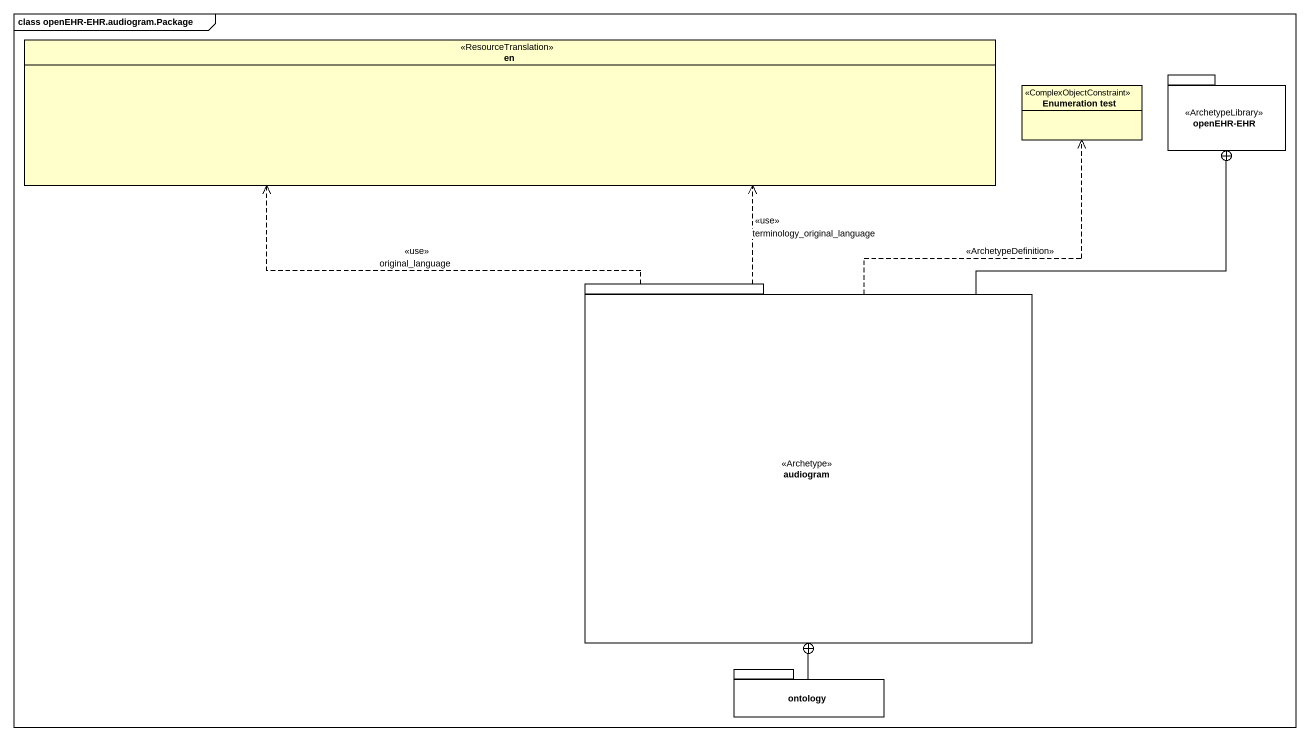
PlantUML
@startuml
mainframe class openEHR-EHR.audiogram.Package
hide circle
hide empty members
enum en <<ResourceTranslation>>
class "Enumeration test" as Enumeration_test <<ComplexObjectConstraint>>
package "openEHR-EHR" as openEHR_EHR <<ArchetypeLibrary>> {
}
package audiogram <<Archetype>> {
}
package ontology {
}
audiogram .up.> en : <<use>>\noriginal_language
audiogram .up.> en : <<use>>\nterminology_original_language
audiogram .up.> Enumeration_test : <<ArchetypeDefinition>>
audiogram -up-+ openEHR_EHR
ontology -up-+ audiogram
@enduml
